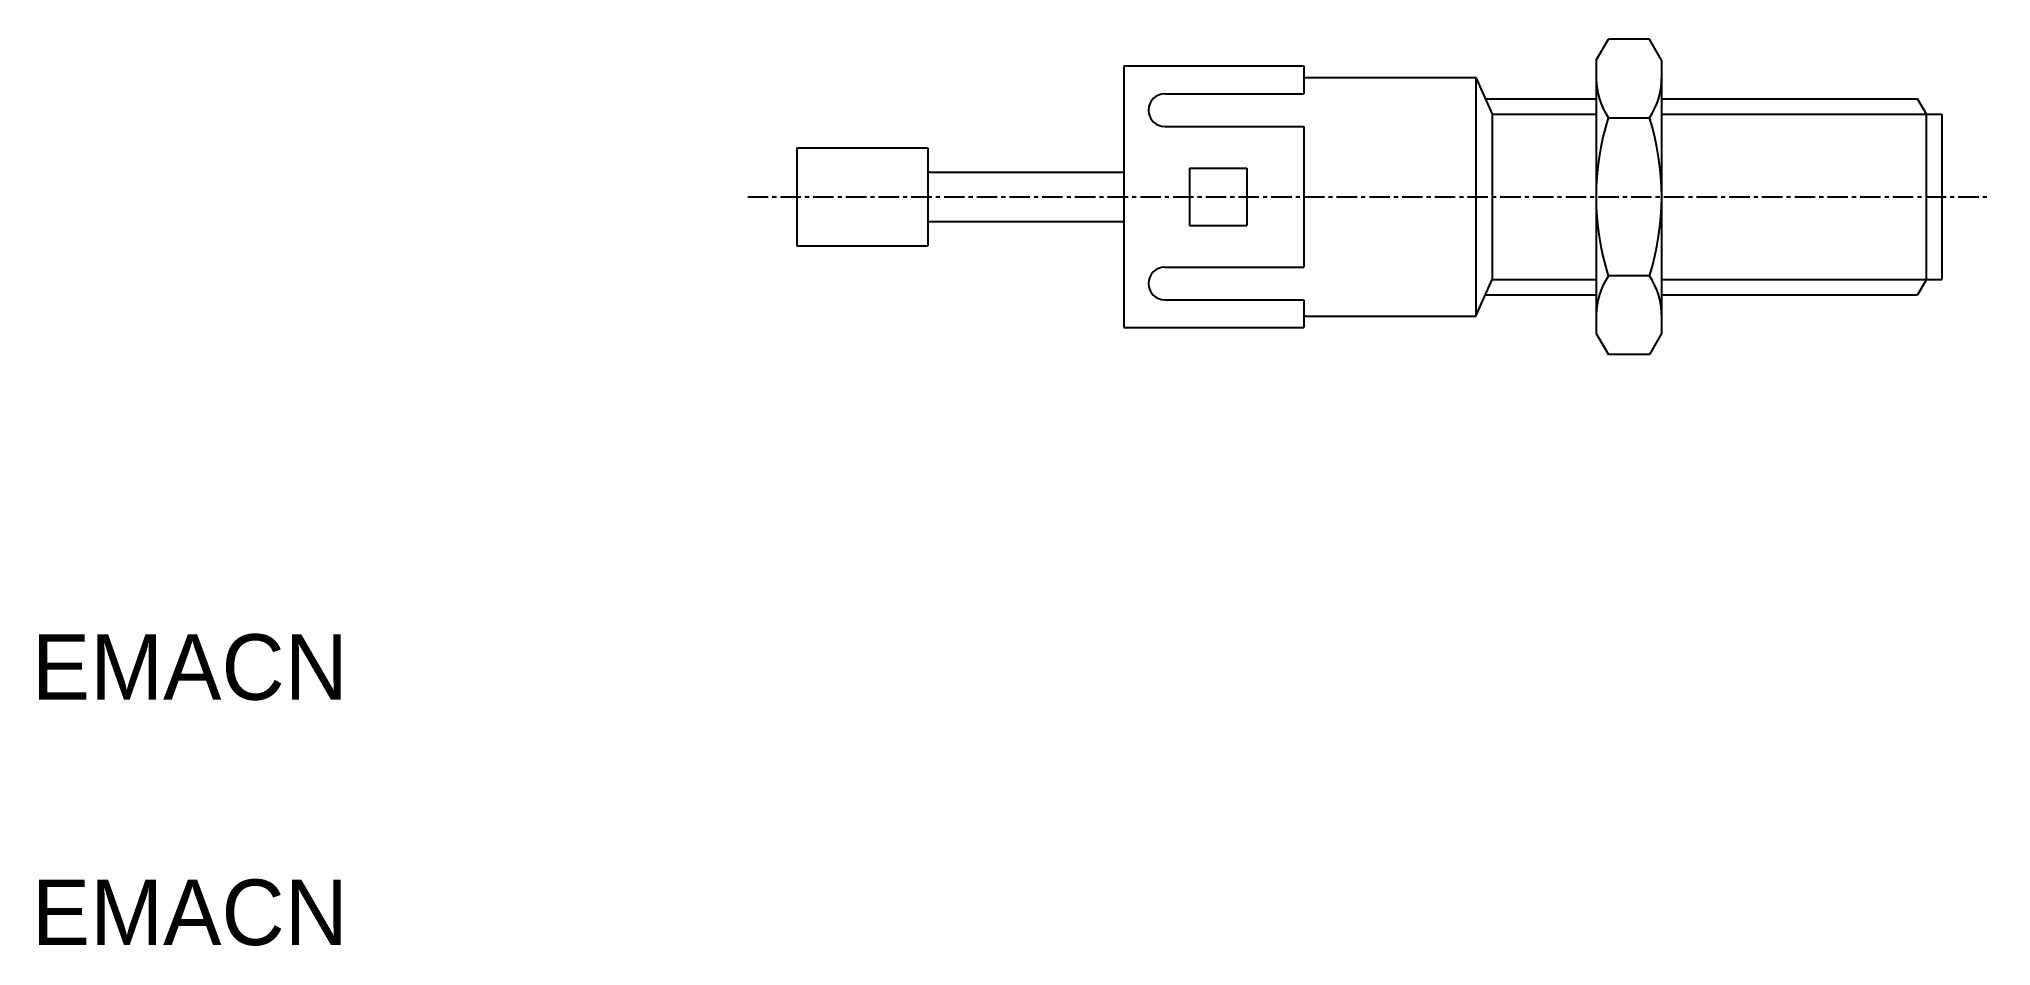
# Model space of a CAD drawing. Extents: x 10 to 130, y 10 to 65.
import ezdxf

# ---------------------------------------------------------------- set-up
doc = ezdxf.new("R2010")
doc.units = 0
doc.linetypes.add('CENTER', pattern=[2, 1.25, -0.25, 0.25, -0.25])
doc.layers.get('0').update_dxf_attribs({"linetype": 'CONTINUOUS'})
doc.layers.add('CENTER', color=1, linetype='CENTER')

msp = doc.modelspace()

# ---------------------------------------------------------------- linework, layer by layer
at = {"color": 7, "linetype": 'CONTINUOUS'}
for p, q in [((105.62, 64.11), (106.37, 65.4)), ((108.88, 65.4), (106.37, 65.4)), ((109.62, 64.11), (108.88, 65.4)), ((76.76, 63.75), (76.76, 47.75)), ((76.76, 63.75), (87.76, 63.75)), ((87.76, 63.75), (87.76, 62.05)), ((105.62, 64.11), (105.62, 47.39)), ((109.62, 64.11), (109.62, 47.39)), ((79.26, 62.05), (87.76, 62.05)), ((87.76, 63.05), (98.26, 63.05)), ((98.26, 63.05), (98.26, 48.45)), ((98.26, 63.05), (99.26, 60.8)), ((98.83, 61.75), (105.62, 61.75)), ((109.62, 61.75), (125.26, 61.75)), ((125.81, 60.8), (125.26, 61.75)), ((79.26, 60.05), (87.76, 60.05)), ((87.76, 60.05), (87.76, 51.45)), ((99.26, 60.8), (99.26, 50.7)), ((108.88, 60.57), (106.37, 60.57)), ((125.81, 50.7), (125.81, 60.8)), ((125.81, 60.8), (126.76, 60.8)), ((126.76, 60.8), (126.76, 50.7)), ((56.76, 58.75), (64.76, 58.75)), ((56.76, 58.75), (56.76, 52.75)), ((64.76, 58.75), (64.76, 52.75)), ((80.76, 57.5), (84.26, 57.5)), ((80.76, 57.5), (80.76, 54)), ((84.26, 57.5), (84.26, 54)), ((64.76, 57.25), (76.76, 57.25)), ((64.76, 54.25), (76.76, 54.25)), ((80.76, 54), (84.26, 54)), ((56.76, 52.75), (64.76, 52.75)), ((79.26, 51.45), (87.76, 51.45)), ((98.26, 48.45), (99.26, 50.7)), ((108.88, 50.92), (106.37, 50.92)), ((125.81, 50.7), (125.26, 49.75)), ((125.81, 50.7), (126.76, 50.7)), ((79.26, 49.45), (87.76, 49.45)), ((87.76, 49.45), (87.76, 47.75)), ((98.83, 49.75), (105.62, 49.75)), ((109.62, 49.75), (125.26, 49.75)), ((76.76, 47.75), (87.76, 47.75)), ((87.76, 48.45), (98.26, 48.45)), ((105.62, 47.39), (106.37, 46.1)), ((109.62, 47.39), (108.88, 46.1)), ((108.88, 46.1), (106.37, 46.1))]:
    msp.add_line(p, q, dxfattribs=at)
at = {"color": 3, "linetype": 'CONTINUOUS'}
for p, q in [((99.26, 60.8), (105.62, 60.8)), ((109.62, 60.8), (125.81, 60.8)), ((99.26, 50.7), (105.62, 50.7)), ((109.62, 50.7), (125.81, 50.7))]:
    msp.add_line(p, q, dxfattribs=at)
at = {"color": 7, "linetype": 'CONTINUOUS'}
for centre, radius, start, end in [((79.26, 61.05), 1, 90, 270), ((109.9, 62.99), 4.27, 180, 214.3842), ((105.35, 62.99), 4.27, 325.6158, 0), ((121.59, 55.75), 15.97, 162.412, 197.588), ((93.66, 55.75), 15.97, 342.412, 17.588), ((79.26, 50.45), 1, 90, 270), ((109.9, 48.51), 4.27, 145.6158, 180), ((105.35, 48.51), 4.27, 0, 34.3842)]:
    msp.add_arc(centre, radius, start, end, dxfattribs=at)
at = {"layer": 'CENTER', "color": 1, "linetype": 'CENTER'}
msp.add_line((53.76, 55.75), (129.76, 55.75), dxfattribs=at)

# ---------------------------------------------------------------- texts
at = {"color": 7, "linetype": 'CONTINUOUS'}
for p in [(10, 25), (10, 10)]:
    msp.add_text('EMACN', height=4, dxfattribs=at).set_placement(p)

doc.saveas('drawing.dxf')
